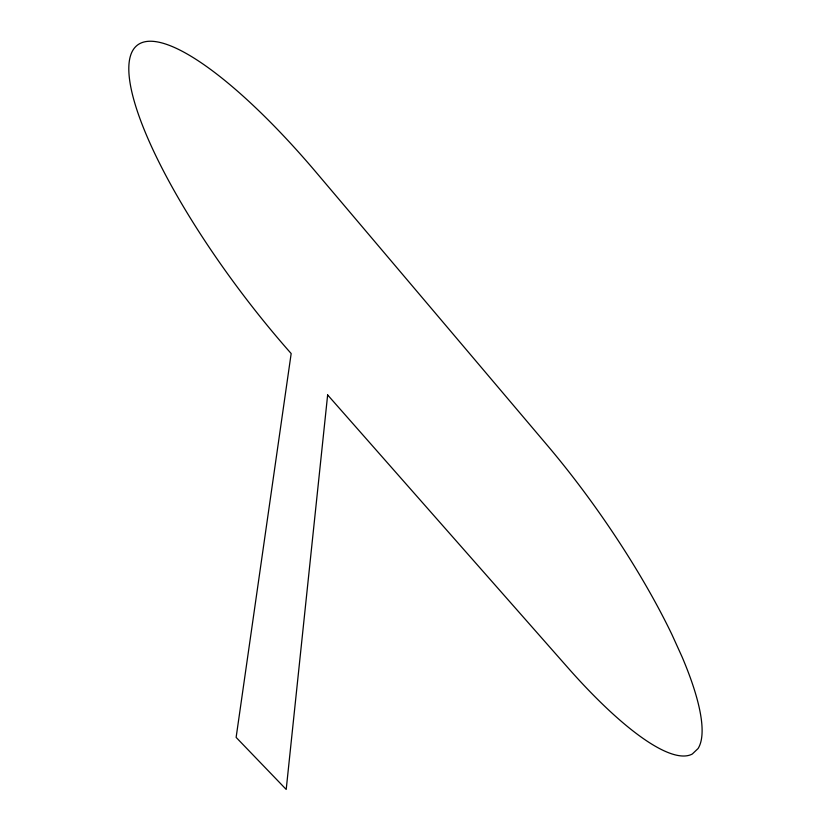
<?xml version="1.0" encoding="UTF-8"?>
<svg xmlns="http://www.w3.org/2000/svg" width="831" height="831" viewBox="0 0 831 831"><rect width="100%" height="100%" fill="white"/><g stroke="black" fill="none" stroke-linecap="round" stroke-linejoin="round"><path stroke-width="1.25" d="M327.643 394.954L286.207 789.45L236.129 737.388L291.172 353.549A263.417 66.812 52.8 0 1 129.272 61.463A263.417 66.812 52.8 0 1 315.822 171.955L547.66 445.759A246.9 60.05 55.1 0 1 672.009 634.718L682.064 656.874A246.9 60.05 55.1 0 1 698.05 748.565L692.265 754.039A246.9 60.05 55.1 0 1 567.604 667.376L327.643 394.954"/></g></svg>
